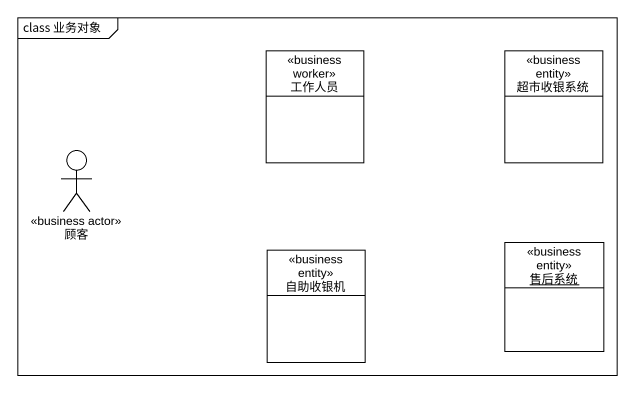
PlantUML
@startuml
mainframe class 业务对象
allowmixing
hide circle
hide empty members
class 工作人员 <<business worker>>
class 超市收银系统 <<business entity>>
actor 顾客 <<business actor>>
class 自助收银机 <<business entity>>
object 售后系统 <<business entity>> #FFFFFF
@enduml
